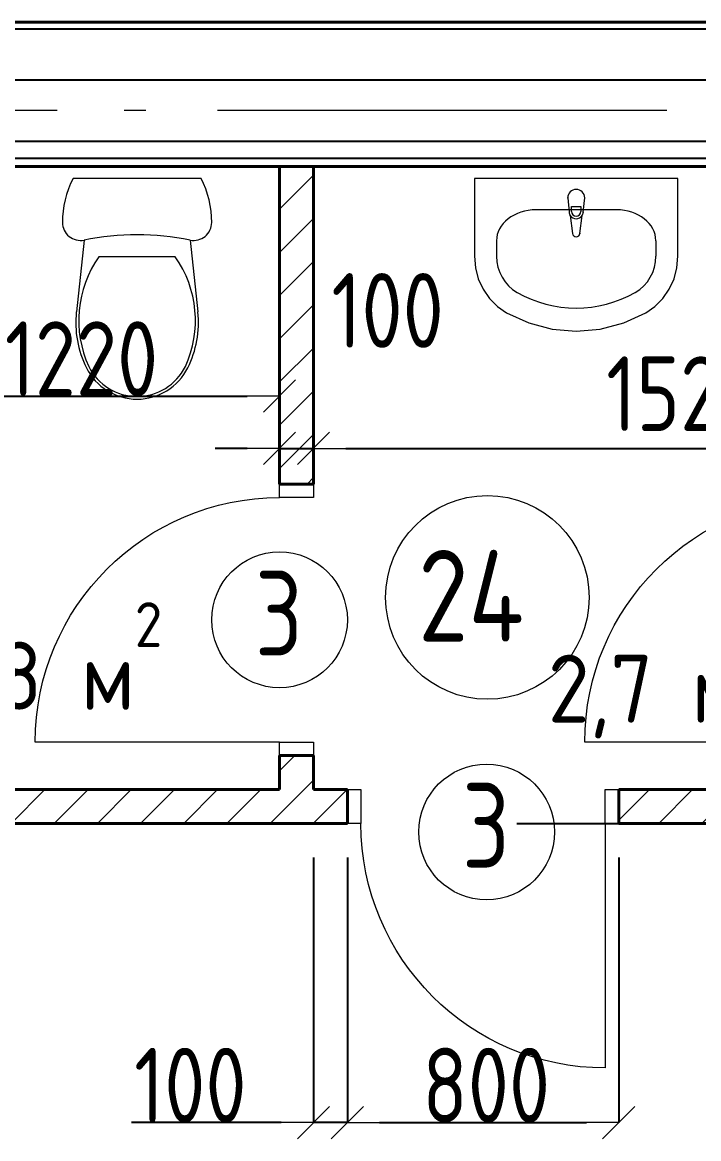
# Model space of a CAD drawing. Header units: millimetres. Extents: x -60256 to 201272, y 21388 to 77592.
# Drawn here: x 16841 to 18835, y 68827 to 72116 of the extents above; entities that cross this region are included whole.
import ezdxf
from ezdxf.enums import TextEntityAlignment as Align

# ---------------------------------------------------------------- set-up
doc = ezdxf.new("R2010")
doc.units = ezdxf.units.MM
doc.header["$MEASUREMENT"] = 0
doc.linetypes.add('Double Dashed', pattern=[1797.222233, 1325, -211.666656, 63.333344, -197.222233])
for name, color, linetype in [('Двери ArchiCAD', 7, 'Continuous'), ('марки окон дверей', 7, 'Continuous'), ('оси', 7, 'Continuous'), ('перегородки', 7, 'Continuous'), ('размеры внутр', 7, 'Continuous'), ('стены наруж', 7, 'Continuous'), ('№ помещений', 7, 'Continuous')]:
    doc.layers.add(name, color=color, linetype=linetype)
for name, color, linetype, lineweight in [('Двери ArchiCAD_Ном._пера__97', 7, 'Continuous', 20), ('Двери ArchiCAD_Ном._пера__99', 7, 'Continuous', 40), ('марки окон дверей_Ном._пера__96', 7, 'Continuous', 13), ('оборудование_Ном._пера__95', 251, 'Continuous', 13), ('оси_Ном._пера__96', 7, 'Continuous', 13), ('перегородки_Ном._пера__96', 7, 'Continuous', 13), ('перегородки_Ном._пера__99', 7, 'Continuous', 40), ('площади_Ном._пера__96', 7, 'Continuous', 13), ('стены наруж_Ном._пера__1', 7, 'Continuous', 25), ('стены наруж_Ном._пера__99', 7, 'Continuous', 40), ('№ помещений_Ном._пера__96', 7, 'Continuous', 13)]:
    doc.layers.add(name, color=color, linetype=linetype, lineweight=lineweight)
doc.styles.add('СГЕНЕРИР_СТИЛЬ_1', font='isocp.shx')
doc.styles.add('СГЕНЕРИР_СТИЛЬ_3', font='gost_2_304-81_type.ttf')
doc.styles.add('СГЕНЕРИР_СТИЛЬ_4', font='gost_2_304-81_type.ttf')
doc.styles.add('СГЕНЕРИР_СТИЛЬ_5', font='CS_Gost2304.shx')
doc.dimstyles.new('СГЕНЕРИР_СТИЛЬ__18', dxfattribs={"dimtxt": 220.000005, "dimasz": 95, "dimexe": 0.18, "dimexo": 200, "dimgap": 0.09, "dimtad": 1, "dimtih": 1, "dimtoh": 1, "dimdec": 0, "dimzin": 0, "dimdsep": 46, "dimtxsty": 'СГЕНЕРИР_СТИЛЬ_3', "dimblk": 'ARROWHEAD_6', "dimblk1": 'ARROWHEAD_6', "dimblk2": 'ARROWHEAD_6', "dimcen": 0.09, "dimclrd": 7, "dimclre": 7, "dimclrt": 98, "dimadec": 0, "dimazin": 0, "dimtfac": 1, "dimtdec": 4, "dimtmove": 0, "dimatfit": 3, "dimfxl": 1, "dimtolj": 1, "dimtzin": 0, "dimarcsym": 0})
doc.dimstyles.new('СГЕНЕРИР_СТИЛЬ__3', dxfattribs={"dimtxt": 220.000005, "dimasz": 95, "dimexe": 0.18, "dimexo": 0, "dimgap": 0.09, "dimtad": 1, "dimtih": 1, "dimtoh": 1, "dimdec": 0, "dimzin": 0, "dimdsep": 46, "dimtxsty": 'СГЕНЕРИР_СТИЛЬ_3', "dimblk": 'ARROWHEAD_6', "dimblk1": 'ARROWHEAD_6', "dimblk2": 'ARROWHEAD_6', "dimcen": 0.09, "dimclrd": 7, "dimclre": 7, "dimclrt": 98, "dimadec": 0, "dimazin": 0, "dimtfac": 1, "dimtdec": 4, "dimtmove": 0, "dimatfit": 3, "dimfxl": 1, "dimtolj": 1, "dimtzin": 0, "dimarcsym": 0})
doc.dimstyles.new('СГЕНЕРИР_СТИЛЬ__4', dxfattribs={"dimtxt": 220.000005, "dimasz": 95, "dimexe": 0.18, "dimexo": 0, "dimgap": 0.09, "dimtad": 1, "dimtih": 1, "dimtoh": 1, "dimdec": 0, "dimzin": 0, "dimdsep": 46, "dimtxsty": 'СГЕНЕРИР_СТИЛЬ_3', "dimblk": 'ARROWHEAD_6', "dimblk1": 'ARROWHEAD_6', "dimblk2": 'ARROWHEAD_6', "dimcen": 0.09, "dimclrd": 7, "dimclre": 7, "dimclrt": 98, "dimadec": 0, "dimazin": 0, "dimtfac": 1, "dimtdec": 4, "dimtmove": 2, "dimatfit": 3, "dimfxl": 1, "dimtolj": 1, "dimtzin": 0, "dimarcsym": 0})
doc.dimstyles.new('СГЕНЕРИР_СТИЛЬ__5', dxfattribs={"dimtxt": 220.000005, "dimasz": 95, "dimexe": 0.18, "dimexo": 0, "dimgap": 0.09, "dimtad": 1, "dimdec": 0, "dimzin": 0, "dimdsep": 46, "dimtxsty": 'СГЕНЕРИР_СТИЛЬ_3', "dimblk": 'ARROWHEAD_6', "dimblk1": 'ARROWHEAD_6', "dimblk2": 'ARROWHEAD_6', "dimcen": 0.09, "dimclrd": 7, "dimclre": 7, "dimclrt": 98, "dimadec": 0, "dimazin": 0, "dimtfac": 1, "dimtdec": 4, "dimtmove": 0, "dimatfit": 3, "dimfxl": 1, "dimtolj": 1, "dimtzin": 0, "dimarcsym": 0})
pattern_1 = [(45, (0, 0), (-63.63961, 63.63961), [])]

# ---------------------------------------------------------------- blocks, each defined once
blk = doc.blocks.new('Унитаз Компакт 2 15_3')
at = {"layer": 'оборудование_Ном._пера__95', "linetype": 'Continuous'}
for p, q in [((408.9, 650), (31.1, 650)), ((63.7, 468.6), (41, 257)), ((376.3, 468.6), (399, 257)), ((332.5, 419.3), (107.5, 419.3))]:
    blk.add_line(p, q, dxfattribs=at)
for centre, major_axis, start_param, end_param in [((287.3, 520.5), (287.3, 0), 2.672126, 3.141601), ((152.7, 520.5), (287.3, 0), 6.283177, 6.752652), ((53.1, 520.5), (53.1, 0), 3.141628, 4.912784), ((386.9, 520.5), (53.1, 0), 4.511994, 6.28315), ((220, -297.8), (785, 0), 1.370375, 1.771221), ((375.9, 231.7), (327.9, 0), 2.52997, 3.570063), ((64.1, 231.7), (327.9, 0), 5.854715, 6.894808), ((339.1, 225.1), (299.9, 0), 3.034838, 3.601943), ((100.9, 225.1), (299.9, 0), 5.822835, 6.38994), ((220, 166.3), (166.9, 0), 3.601916, 5.822859), ((220, 166.3), (158.9, 0), 3.60199, 5.822808)]:
    blk.add_ellipse(centre, major_axis=major_axis, ratio=0.9963, start_param=start_param, end_param=end_param, dxfattribs=at)
blk = doc.blocks.new('Умывальник 01 16')
at = {"layer": 'оборудование_Ном._пера__95', "linetype": 'Continuous'}
for p, q in [((-300, 0), (-300, -229.1)), ((300, 0), (-300, 0)), ((300, -229.1), (300, 0)), ((-25, -57.3), (-21, -99.3)), ((21, -99.3), (25, -57.3)), ((118.8, -92.3), (-118.8, -92.3)), ((-13.6, -97.1), (-13.6, -82.2)), ((-13.6, -82.2), (13.6, -82.2)), ((13.6, -82.2), (13.6, -97.1)), ((-17.7, -108.8), (-11.1, -161.7)), ((11.1, -161.7), (17.7, -108.8)), ((-234.8, -183.3), (-234.8, -229.1)), ((234.8, -183.3), (234.8, -229.1)), ((-300, -229.1), (-297.1, -262.8)), ((297.1, -262.8), (300, -229.1)), ((-297.1, -262.8), (-288.5, -295.5)), ((288.5, -295.5), (297.1, -262.8)), ((-288.5, -295.5), (-274.5, -326)), ((274.5, -326), (288.5, -295.5)), ((-274.5, -326), (-255.5, -353.4)), ((255.5, -353.4), (274.5, -326)), ((-255.5, -353.4), (-232.2, -376.9)), ((232.2, -376.9), (255.5, -353.4)), ((-232.2, -376.9), (-205.2, -395.6)), ((205.2, -395.6), (232.2, -376.9)), ((-205.2, -395.6), (-140, -425.5)), ((-140, -425.5), (-71, -443.8)), ((71, -443.8), (140, -425.5)), ((140, -425.5), (205.2, -395.6)), ((-71, -443.8), (0, -450)), ((0, -450), (71, -443.8))]:
    blk.add_line(p, q, dxfattribs=at)
for centre, radius, start, end in [((0, -57.3), 25, 0, 180), ((0, -97.1), 13.6, 180, 0), ((0, -97.4), 21.1, 185.1696, 212.771), ((0, -97.4), 21.1, 212.771, 327.229), ((0, -97.4), 21.1, 327.229, 354.8304), ((0, -160.3), 11.2, 187.1389, 352.8611)]:
    blk.add_arc(centre, radius, start, end, dxfattribs=at)
for centre, major_axis, ratio, start_param, end_param in [((-118.7, -183.3), (116.1, 0), 0.783646, 1.570796, 3.141593), ((118.7, -183.3), (116.1, 0), 0.783646, 0, 1.570796), ((-118.9, -229.1), (0, -121.2), 0.956522, 4.712389, 5.78621), ((118.9, -229.1), (0, -121.2), 0.956522, 0.496975, 1.570796), ((0, 0), (0, -381.8), 0.956522, 5.78621, 6.78016)]:
    blk.add_ellipse(centre, major_axis=major_axis, ratio=ratio, start_param=start_param, end_param=end_param, dxfattribs=at)
for p in [(-25, -57.3), (-17.7, -108.8), (21, -99.3), (11.1, -161.7)]:
    blk.add_point(p, dxfattribs=at)
blk = doc.blocks.new('Стена_28_1', base_point=(16379, 71855.7))
at = {"layer": 'стены наруж_Ном._пера__1', "linetype": 'Continuous'}
for p, q in [((22214, 72095.7), (16469, 72095.7)), ((22214, 71945.7), (16469, 71945.7)), ((16469, 71765.7), (22214, 71765.7)), ((16519, 71715.7), (22214, 71715.7))]:
    blk.add_line(p, q, dxfattribs=at)
at = {"layer": 'стены наруж_Ном._пера__99', "linetype": 'Continuous', "flags": 128}
for points in [[(22214, 72115.7), (16379, 72115.7)], [(16544, 71690.7), (22214, 71690.7)]]:
    blk.add_lwpolyline(points, dxfattribs=at)
blk = doc.blocks.new('Дверь 16_11')
at = {"layer": 'Двери ArchiCAD_Ном._пера__97', "linetype": 'Continuous'}
for p, q in [((360, 0), (360, 720)), ((-360, 0), (-400, 0)), ((-400, 0), (-400, -100)), ((-360, -100), (-360, 0)), ((400, 0), (360, 0)), ((360, 0), (360, -100)), ((400, -100), (400, 0)), ((-400, -100), (-360, -100)), ((360, -100), (400, -100))]:
    blk.add_line(p, q, dxfattribs=at)
blk.add_arc((360, 0), 720, 90, 180, dxfattribs=at)
at = {"layer": 'Двери ArchiCAD_Ном._пера__99', "linetype": 'Continuous'}
for p, q in [((-400, 0), (-400, -100)), ((400, 0), (400, -100))]:
    blk.add_line(p, q, dxfattribs=at)
blk = doc.blocks.new('Стена_45_1', base_point=(20219, 69855.7))
at = {"layer": 'перегородки_Ном._пера__96', "linetype": 'Continuous'}
h = blk.add_hatch(dxfattribs=at)
h.set_pattern_fill('FACE_BRICK_0001', color=256, style=0, pattern_type=2)
h.set_pattern_definition(pattern_1)
h.paths.add_polyline_path([(16544, 69855.7), (16544, 69755.7), (17799, 69755.7), (17799, 69855.7)])
h = blk.add_hatch(dxfattribs=at)
h.set_pattern_fill('FACE_BRICK_0001', color=256, style=0, pattern_type=2)
h.set_pattern_definition(pattern_1)
h.paths.add_polyline_path([(18599, 69855.7), (18599, 69755.7), (20319, 69755.7), (20219, 69855.7)])
at = {"layer": 'перегородки_Ном._пера__99', "linetype": 'Continuous'}
for p, q in [((17799, 69755.7), (17799, 69855.7)), ((18599, 69755.7), (18599, 69855.7))]:
    blk.add_line(p, q, dxfattribs=at)
at = {"layer": 'перегородки_Ном._пера__99', "linetype": 'Continuous', "flags": 128}
for points in [[(17599, 69855.7), (16544, 69855.7)], [(16544, 69855.7), (16544, 69755.7)], [(17799, 69855.7), (17699, 69855.7)], [(19219, 69855.7), (18599, 69855.7)], [(20219, 69855.7), (19319, 69855.7)], [(16544, 69755.7), (17799, 69755.7)], [(18599, 69755.7), (20319, 69755.7)]]:
    blk.add_lwpolyline(points, dxfattribs=at)
at = {"layer": 'Двери ArchiCAD', "color": 44, "linetype": 'Continuous', "lineweight": 35, "xscale": -1, "zscale": 1000, "rotation": 180}
blk.add_blockref('Дверь 16_11', (18199, 69755.7), dxfattribs=at)
blk = doc.blocks.new('Дверь 16_16')
at = {"layer": 'Двери ArchiCAD_Ном._пера__97', "linetype": 'Continuous'}
for p, q in [((360, 0), (360, 720)), ((-360, 0), (-400, 0)), ((-400, 0), (-400, -100)), ((-360, -100), (-360, 0)), ((400, 0), (360, 0)), ((360, 0), (360, -100)), ((400, -100), (400, 0)), ((-400, -100), (-360, -100)), ((360, -100), (400, -100))]:
    blk.add_line(p, q, dxfattribs=at)
blk.add_arc((360, 0), 720, 90, 180, dxfattribs=at)
at = {"layer": 'Двери ArchiCAD_Ном._пера__99', "linetype": 'Continuous'}
for p, q in [((-400, -100), (-400, 0)), ((400, -100), (400, 0))]:
    blk.add_line(p, q, dxfattribs=at)
blk = doc.blocks.new('Стена_46_1', base_point=(17699, 71690.7))
at = {"layer": 'перегородки_Ном._пера__96', "linetype": 'Continuous'}
h = blk.add_hatch(dxfattribs=at)
h.set_pattern_fill('FACE_BRICK_0001', color=256, style=0, pattern_type=2)
h.set_pattern_definition(pattern_1)
h.paths.add_polyline_path([(17599, 71690.7), (17599, 70755.7), (17699, 70755.7), (17699, 71690.7)])
h = blk.add_hatch(dxfattribs=at)
h.set_pattern_fill('FACE_BRICK_0001', color=256, style=0, pattern_type=2)
h.set_pattern_definition(pattern_1)
h.paths.add_polyline_path([(17599, 69855.7), (17699, 69855.7), (17699, 69955.7), (17599, 69955.7)])
at = {"layer": 'перегородки_Ном._пера__99', "linetype": 'Continuous'}
for p, q in [((17699, 70755.7), (17599, 70755.7)), ((17699, 69955.7), (17599, 69955.7))]:
    blk.add_line(p, q, dxfattribs=at)
at = {"layer": 'перегородки_Ном._пера__99', "linetype": 'Continuous', "flags": 128}
for points in [[(17599, 71690.7), (17599, 70755.7)], [(17699, 71690.7), (17599, 71690.7)], [(17699, 70755.7), (17699, 71690.7)], [(17599, 69955.7), (17599, 69855.7)], [(17699, 69855.7), (17699, 69955.7)]]:
    blk.add_lwpolyline(points, dxfattribs=at)
at = {"layer": 'Двери ArchiCAD', "color": 44, "linetype": 'Continuous', "lineweight": 35, "xscale": -1, "zscale": 1000, "rotation": 90}
blk.add_blockref('Дверь 16_16', (17599, 70355.7), dxfattribs=at)
blk = doc.blocks.new('Дверь 16_17')
at = {"layer": 'Двери ArchiCAD_Ном._пера__97', "linetype": 'Continuous'}
for p, q in [((360, 0), (360, 720)), ((-360, 0), (-400, 0)), ((-400, 0), (-400, -100)), ((-360, -100), (-360, 0)), ((400, 0), (360, 0)), ((360, 0), (360, -100)), ((400, -100), (400, 0)), ((-400, -100), (-360, -100)), ((360, -100), (400, -100))]:
    blk.add_line(p, q, dxfattribs=at)
blk.add_arc((360, 0), 720, 90, 180, dxfattribs=at)
at = {"layer": 'Двери ArchiCAD_Ном._пера__99', "linetype": 'Continuous'}
for p, q in [((-400, 0), (-400, -100)), ((400, 0), (400, -100))]:
    blk.add_line(p, q, dxfattribs=at)
blk = doc.blocks.new('Стена_47_1', base_point=(19319, 71690.7))
at = {"layer": 'перегородки_Ном._пера__96', "linetype": 'Continuous'}
h = blk.add_hatch(dxfattribs=at)
h.set_pattern_fill('FACE_BRICK_0001', color=256, style=0, pattern_type=2)
h.set_pattern_definition(pattern_1)
h.paths.add_polyline_path([(19219, 71690.7), (19219, 70755.7), (19319, 70755.7), (19319, 71690.7)])
h = blk.add_hatch(dxfattribs=at)
h.set_pattern_fill('FACE_BRICK_0001', color=256, style=0, pattern_type=2)
h.set_pattern_definition(pattern_1)
h.paths.add_polyline_path([(19219, 69855.7), (19319, 69855.7), (19319, 69955.7), (19219, 69955.7)])
at = {"layer": 'перегородки_Ном._пера__99', "linetype": 'Continuous'}
for p, q in [((19219, 70755.7), (19319, 70755.7)), ((19219, 69955.7), (19319, 69955.7))]:
    blk.add_line(p, q, dxfattribs=at)
at = {"layer": 'перегородки_Ном._пера__99', "linetype": 'Continuous', "flags": 128}
for points in [[(19219, 71690.7), (19219, 70755.7)], [(19319, 71690.7), (19219, 71690.7)], [(19319, 70755.7), (19319, 71690.7)], [(19219, 69955.7), (19219, 69855.7)], [(19319, 69855.7), (19319, 69955.7)]]:
    blk.add_lwpolyline(points, dxfattribs=at)
at = {"layer": 'Двери ArchiCAD', "color": 44, "linetype": 'Continuous', "lineweight": 35, "xscale": -1, "zscale": 1000, "rotation": 90}
blk.add_blockref('Дверь 16_17', (19219, 70355.7), dxfattribs=at)
blk = doc.blocks.new('Номер помещения 15_18')
at = {"layer": '№ помещений_Ном._пера__96', "linetype": 'Continuous'}
blk.add_circle((0, 0), 300, dxfattribs=at)
at = {"layer": '№ помещений_Ном._пера__96', "insert": (-204.2, 4.6), "char_height": 270, "attachment_point": 4, "style": 'СГЕНЕРИР_СТИЛЬ_4'}
blk.add_mtext('{24}', dxfattribs=at)
blk = doc.blocks.new('Номер помещения 16_9')
at = {"layer": 'марки окон дверей_Ном._пера__96', "linetype": 'Continuous'}
blk.add_circle((0, 0), 200, dxfattribs=at)
at = {"layer": 'марки окон дверей_Ном._пера__96', "insert": (-72.7, 19.4), "char_height": 250, "attachment_point": 4, "style": 'СГЕНЕРИР_СТИЛЬ_5'}
blk.add_mtext('{3}', dxfattribs=at)
blk = doc.blocks.new('ARROWHEAD_6')
at = {"color": 0, "linetype": 'Continuous', "lineweight": 0}
for p, q in [((-0.5, -0.5), (0.5, 0.5)), ((0, 0), (-1, 0))]:
    blk.add_line(p, q, dxfattribs=at)
blk = doc.blocks.new('*D892')
at = {"layer": 'Defpoints', "color": 0, "linetype": 'Continuous', "transparency": 16777216}
for p in [(19319, 69855.7), (20865.9, 69855.7), (18299, 69755.7)]:
    blk.add_point(p, dxfattribs=at)
at = {"layer": 'размеры внутр', "color": 7, "linetype": 'Continuous', "lineweight": -2, "transparency": 16777216}
for p, q in [((20865.9, 69950.7), (20865.9, 70045.7)), ((19319, 69855.7), (20866.1, 69855.7)), ((20865.9, 69855.7), (20865.9, 69755.7)), ((18299, 69755.7), (20866.1, 69755.7)), ((20865.9, 69660.7), (20865.9, 69540.1))]:
    blk.add_line(p, q, dxfattribs=at)
at = {"layer": 'размеры внутр', "color": 7, "linetype": 'Continuous', "lineweight": -2, "transparency": 16777216, "xscale": 95, "yscale": 95, "zscale": 95}
for p, rotation in [((20865.9, 69855.7), 270), ((20865.9, 69755.7), 90)]:
    blk.add_blockref('ARROWHEAD_6', p, dxfattribs=dict(at, rotation=rotation))
at = {"layer": 'размеры внутр', "color": 98, "linetype": 'Continuous', "transparency": 16777216, "insert": (20692.9, 69540.1), "char_height": 220, "attachment_point": 5, "rotation": 90, "style": 'СГЕНЕРИР_СТИЛЬ_3'}
blk.add_mtext('\\A1;100', dxfattribs=at)
blk = doc.blocks.new('*D927')
at = {"layer": 'Defpoints', "color": 0, "linetype": 'Continuous', "transparency": 16777216}
for p in [(17699, 69855.7), (17799, 69855.7), (17799, 68874.8)]:
    blk.add_point(p, dxfattribs=at)
at = {"layer": 'размеры внутр', "color": 7, "linetype": 'Continuous', "lineweight": -2, "transparency": 16777216}
for p, q in [((17699, 69655.7), (17699, 68874.6)), ((17799, 69655.7), (17799, 68874.6)), ((17604, 68874.8), (17163.1, 68874.8)), ((17799, 68874.8), (17699, 68874.8)), ((17894, 68874.8), (17989, 68874.8))]:
    blk.add_line(p, q, dxfattribs=at)
at = {"layer": 'размеры внутр', "color": 7, "linetype": 'Continuous', "lineweight": -2, "transparency": 16777216, "xscale": 95, "yscale": 95, "zscale": 95}
blk.add_blockref('ARROWHEAD_6', (17699, 68874.8), dxfattribs=at)
at = {"layer": 'размеры внутр', "color": 7, "linetype": 'Continuous', "lineweight": -2, "transparency": 16777216, "xscale": 95, "yscale": 95, "zscale": 95, "rotation": 180}
blk.add_blockref('ARROWHEAD_6', (17799, 68874.8), dxfattribs=at)
at = {"layer": 'размеры внутр', "color": 98, "linetype": 'Continuous', "transparency": 16777216, "insert": (17336.1, 68984.9), "char_height": 220, "attachment_point": 5, "style": 'СГЕНЕРИР_СТИЛЬ_3'}
blk.add_mtext('\\A1;100', dxfattribs=at)
blk = doc.blocks.new('*D928')
at = {"layer": 'Defpoints', "color": 0, "linetype": 'Continuous', "transparency": 16777216}
for p in [(17799, 69855.7), (18599, 69855.7), (18599, 68874.8)]:
    blk.add_point(p, dxfattribs=at)
at = {"layer": 'размеры внутр', "color": 7, "linetype": 'Continuous', "lineweight": -2, "transparency": 16777216}
for p, q in [((17799, 69655.7), (17799, 68874.6)), ((18599, 69655.7), (18599, 68874.6)), ((17894, 68874.8), (18504, 68874.8))]:
    blk.add_line(p, q, dxfattribs=at)
at = {"layer": 'размеры внутр', "color": 7, "linetype": 'Continuous', "lineweight": -2, "transparency": 16777216, "xscale": 95, "yscale": 95, "zscale": 95, "rotation": 180}
blk.add_blockref('ARROWHEAD_6', (17799, 68874.8), dxfattribs=at)
at = {"layer": 'размеры внутр', "color": 7, "linetype": 'Continuous', "lineweight": -2, "transparency": 16777216, "xscale": 95, "yscale": 95, "zscale": 95}
blk.add_blockref('ARROWHEAD_6', (18599, 68874.8), dxfattribs=at)
at = {"layer": 'размеры внутр', "color": 98, "linetype": 'Continuous', "transparency": 16777216, "insert": (18208.4, 68984.9), "char_height": 220, "attachment_point": 5, "style": 'СГЕНЕРИР_СТИЛЬ_3'}
blk.add_mtext('\\A1;800', dxfattribs=at)
blk = doc.blocks.new('Стандартный маркер сетки_18')
at = {"layer": 'оси_Ном._пера__96', "linetype": 'Double Dashed'}
blk.add_line((900, 0), (76534.9, 0), dxfattribs=at)
at = {"layer": 'оси_Ном._пера__96', "style": 'СГЕНЕРИР_СТИЛЬ_3'}
for tag, p in [('AC_MarkerText_1_1', (-243.9, 269.7)), ('AC_MarkerText_1_2', (77991.1, 269.7))]:
    blk.add_attdef(tag, text='', height=350, rotation=180, dxfattribs=at).set_placement(p, align=Align.BOTTOM_LEFT)
blk = doc.blocks.new('*D785')
at = {"layer": 'Defpoints', "color": 0, "linetype": 'Continuous', "transparency": 16777216}
for p in [(16379, 71855.7), (17599, 71014.7), (17599, 70773.2)]:
    blk.add_point(p, dxfattribs=at)
at = {"layer": 'размеры внутр', "color": 7, "linetype": 'Continuous', "lineweight": -2, "transparency": 16777216}
for p, q in [((16379, 71855.7), (16379, 71014.5)), ((16474, 71014.7), (17504, 71014.7)), ((17599, 70773.2), (17599, 71014.9))]:
    blk.add_line(p, q, dxfattribs=at)
at = {"layer": 'размеры внутр', "color": 7, "linetype": 'Continuous', "lineweight": -2, "transparency": 16777216, "xscale": 95, "yscale": 95, "zscale": 95, "rotation": 180}
blk.add_blockref('ARROWHEAD_6', (16379, 71014.7), dxfattribs=at)
at = {"layer": 'размеры внутр', "color": 7, "linetype": 'Continuous', "lineweight": -2, "transparency": 16777216, "xscale": 95, "yscale": 95, "zscale": 95}
blk.add_blockref('ARROWHEAD_6', (17599, 71014.7), dxfattribs=at)
at = {"layer": 'размеры внутр', "color": 98, "linetype": 'Continuous', "transparency": 16777216, "insert": (17015.3, 71124.8), "char_height": 220, "attachment_point": 5, "style": 'СГЕНЕРИР_СТИЛЬ_3'}
blk.add_mtext('\\A1;1220', dxfattribs=at)
blk = doc.blocks.new('*D786')
at = {"layer": 'Defpoints', "color": 0, "linetype": 'Continuous', "transparency": 16777216}
for p in [(17699, 70860.7), (17599, 70773.2), (17699, 70773.2)]:
    blk.add_point(p, dxfattribs=at)
at = {"layer": 'размеры внутр', "color": 7, "linetype": 'Continuous', "lineweight": -2, "transparency": 16777216}
for p, q in [((17504, 70860.7), (17409, 70860.7)), ((17599, 70773.2), (17599, 70860.9)), ((17599, 70860.7), (17699, 70860.7)), ((17699, 70773.2), (17699, 70860.9)), ((17794, 70860.7), (17889, 70860.7))]:
    blk.add_line(p, q, dxfattribs=at)
at = {"layer": 'размеры внутр', "color": 7, "linetype": 'Continuous', "lineweight": -2, "transparency": 16777216, "xscale": 95, "yscale": 95, "zscale": 95}
blk.add_blockref('ARROWHEAD_6', (17599, 70860.7), dxfattribs=at)
at = {"layer": 'размеры внутр', "color": 7, "linetype": 'Continuous', "lineweight": -2, "transparency": 16777216, "xscale": 95, "yscale": 95, "zscale": 95, "rotation": 180}
blk.add_blockref('ARROWHEAD_6', (17699, 70860.7), dxfattribs=at)
at = {"layer": 'размеры внутр', "color": 98, "linetype": 'Continuous', "transparency": 16777216, "insert": (17917.6, 71267), "char_height": 220, "attachment_point": 5, "style": 'СГЕНЕРИР_СТИЛЬ_3'}
blk.add_mtext('\\A1;100', dxfattribs=at)
blk = doc.blocks.new('*D787')
at = {"layer": 'Defpoints', "color": 0, "linetype": 'Continuous', "transparency": 16777216}
for p in [(19219, 70860.7), (17699, 70773.2), (19219, 70773.2)]:
    blk.add_point(p, dxfattribs=at)
at = {"layer": 'размеры внутр', "color": 7, "linetype": 'Continuous', "lineweight": -2, "transparency": 16777216}
for p, q in [((17699, 70773.2), (17699, 70860.9)), ((17794, 70860.7), (19124, 70860.7)), ((19219, 70773.2), (19219, 70860.9))]:
    blk.add_line(p, q, dxfattribs=at)
at = {"layer": 'размеры внутр', "color": 7, "linetype": 'Continuous', "lineweight": -2, "transparency": 16777216, "xscale": 95, "yscale": 95, "zscale": 95, "rotation": 180}
blk.add_blockref('ARROWHEAD_6', (17699, 70860.7), dxfattribs=at)
at = {"layer": 'размеры внутр', "color": 7, "linetype": 'Continuous', "lineweight": -2, "transparency": 16777216, "xscale": 95, "yscale": 95, "zscale": 95}
blk.add_blockref('ARROWHEAD_6', (19219, 70860.7), dxfattribs=at)
at = {"layer": 'размеры внутр', "color": 98, "linetype": 'Continuous', "transparency": 16777216, "insert": (18792.1, 71021.7), "char_height": 220, "attachment_point": 5, "style": 'СГЕНЕРИР_СТИЛЬ_3'}
blk.add_mtext('\\A1;1520', dxfattribs=at)

msp = doc.modelspace()

# ---------------------------------------------------------------- block references
at = {"layer": 'марки окон дверей', "color": 102, "linetype": 'Continuous', "lineweight": 15, "zscale": 1000}
for p in [(17598.99723, 70355.66051), (18209.5136, 69730.66048)]:
    msp.add_blockref('Номер помещения 16_9', p, dxfattribs=at)
at = {"layer": 'оборудование_Ном._пера__95', "linetype": 'Continuous', "zscale": 1000}
for name, p in [('Унитаз Компакт 2 15_3', (16959.09434, 71005.66051)), ('Умывальник 01 16', (18473.5165, 71655.66051))]:
    msp.add_blockref(name, p, dxfattribs=at)
at = {"layer": 'оси', "color": 251, "linetype": 'Continuous', "lineweight": 13, "zscale": 1000, "rotation": 180}
msp.add_blockref('Стандартный маркер сетки_18', (26830.04628, 71855.66051), dxfattribs=at)
at = {"layer": 'перегородки'}
for name, p in [('Стена_46_1', (17698.99723, 71690.66051)), ('Стена_47_1', (19318.99723, 71690.66051)), ('Стена_45_1', (20218.99723, 69855.66051))]:
    msp.add_blockref(name, p, dxfattribs=at)
at = {"layer": 'стены наруж'}
msp.add_blockref('Стена_28_1', (16378.99723, 71855.66051), dxfattribs=at)
at = {"layer": '№ помещений', "color": 102, "linetype": 'Continuous', "lineweight": 15, "zscale": 1000}
msp.add_blockref('Номер помещения 15_18', (18211.72435, 70421.64455), dxfattribs=at)

# ---------------------------------------------------------------- texts
at = {"layer": 'площади_Ном._пера__96', "char_height": 200, "attachment_point": 7, "style": 'СГЕНЕРИР_СТИЛЬ_1'}
for s, insert in [('{1,8 м{\\H0.66x;\\S2^  ;}}', (16612.67693, 70044.08778)), ('{2,7 м{\\H0.66x;\\S2^  ;}}', (18390.2215, 70006.23311))]:
    msp.add_mtext(s, dxfattribs=dict(at, insert=insert))

# ---------------------------------------------------------------- dimensions: what is measured, and where the dimension line sits
at = {"layer": 'размеры внутр', "linetype": 'Continuous'}
for base, p1, p2, dimstyle, picture, middle in [((17598.99723, 71014.67391), (16378.99723, 71855.66051), (17598.99723, 70773.16051), 'СГЕНЕРИР_СТИЛЬ__3', '*D785', (17015.26743, 71014.67391)), ((17698.99723, 70860.67391), (17598.99723, 70773.16051), (17698.99723, 70773.16051), 'СГЕНЕРИР_СТИЛЬ__4', '*D786', (17917.57626, 71266.98884)), ((19218.99723, 70860.67391), (17698.99723, 70773.16051), (19218.99723, 70773.16051), 'СГЕНЕРИР_СТИЛЬ__4', '*D787', (18792.13174, 71021.67391)), ((17798.99723, 68874.80433), (17698.99723, 69855.66051), (17798.99723, 69855.66051), 'СГЕНЕРИР_СТИЛЬ__18', '*D927', (17336.05008, 68874.80433)), ((18598.99723, 68874.80433), (17798.99723, 69855.66051), (18598.99723, 69855.66051), 'СГЕНЕРИР_СТИЛЬ__18', '*D928', (18208.35385, 68874.80433))]:
    dim = msp.add_linear_dim(base=base, p1=p1, p2=p2, dimstyle=dimstyle, dxfattribs=at)
    dim.commit()
    dim.dimension.update_dxf_attribs({"geometry": picture, "text_midpoint": middle, "dimtype": 160})
dim = msp.add_linear_dim(base=(20865.88877, 69855.66051), p1=(18298.99723, 69755.66051), p2=(19318.99723, 69855.66051), angle=90, dimstyle='СГЕНЕРИР_СТИЛЬ__5', dxfattribs=at)
dim.commit()
dim.dimension.update_dxf_attribs({"geometry": '*D892', "text_midpoint": (20692.94163, 69540.08408), "dimtype": 160, "text_rotation": 90})

doc.saveas('drawing.dxf')
